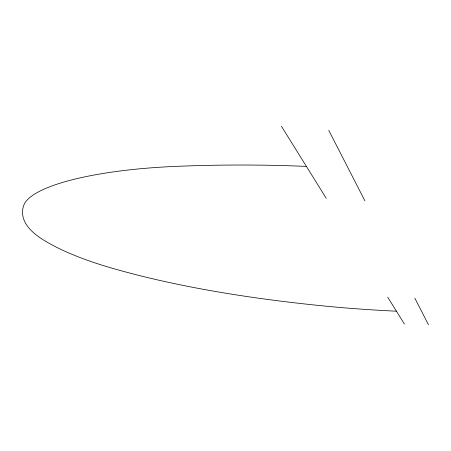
<?xml version="1.0" encoding="UTF-8"?>
<svg xmlns="http://www.w3.org/2000/svg" width="451" height="451" viewBox="0 0 451 451"><rect width="100%" height="100%" fill="white"/><g stroke="black" fill="none" stroke-linecap="round" stroke-linejoin="round"><path stroke-width="0.68" d="M281.452 126.269L326.22 198.277M387.708 297.175L404.406 324.038M328.762 130.367L364.904 200.836M414.83 298.173L428.45 324.731M396.423 311.196A569.376 125.615 -5 0 1 324.089 305.992A1305.267 341.277 -9.7 0 1 110.923 267.849A614.166 149.422 -4.7 0 1 44.175 240.406A362.762 84.935 -2.4 0 1 23.57 205.819A176.437 41.43 -0.6 0 1 175.749 166.385A333.926 70.711 -0.9 0 1 306.409 166.413"/></g></svg>
